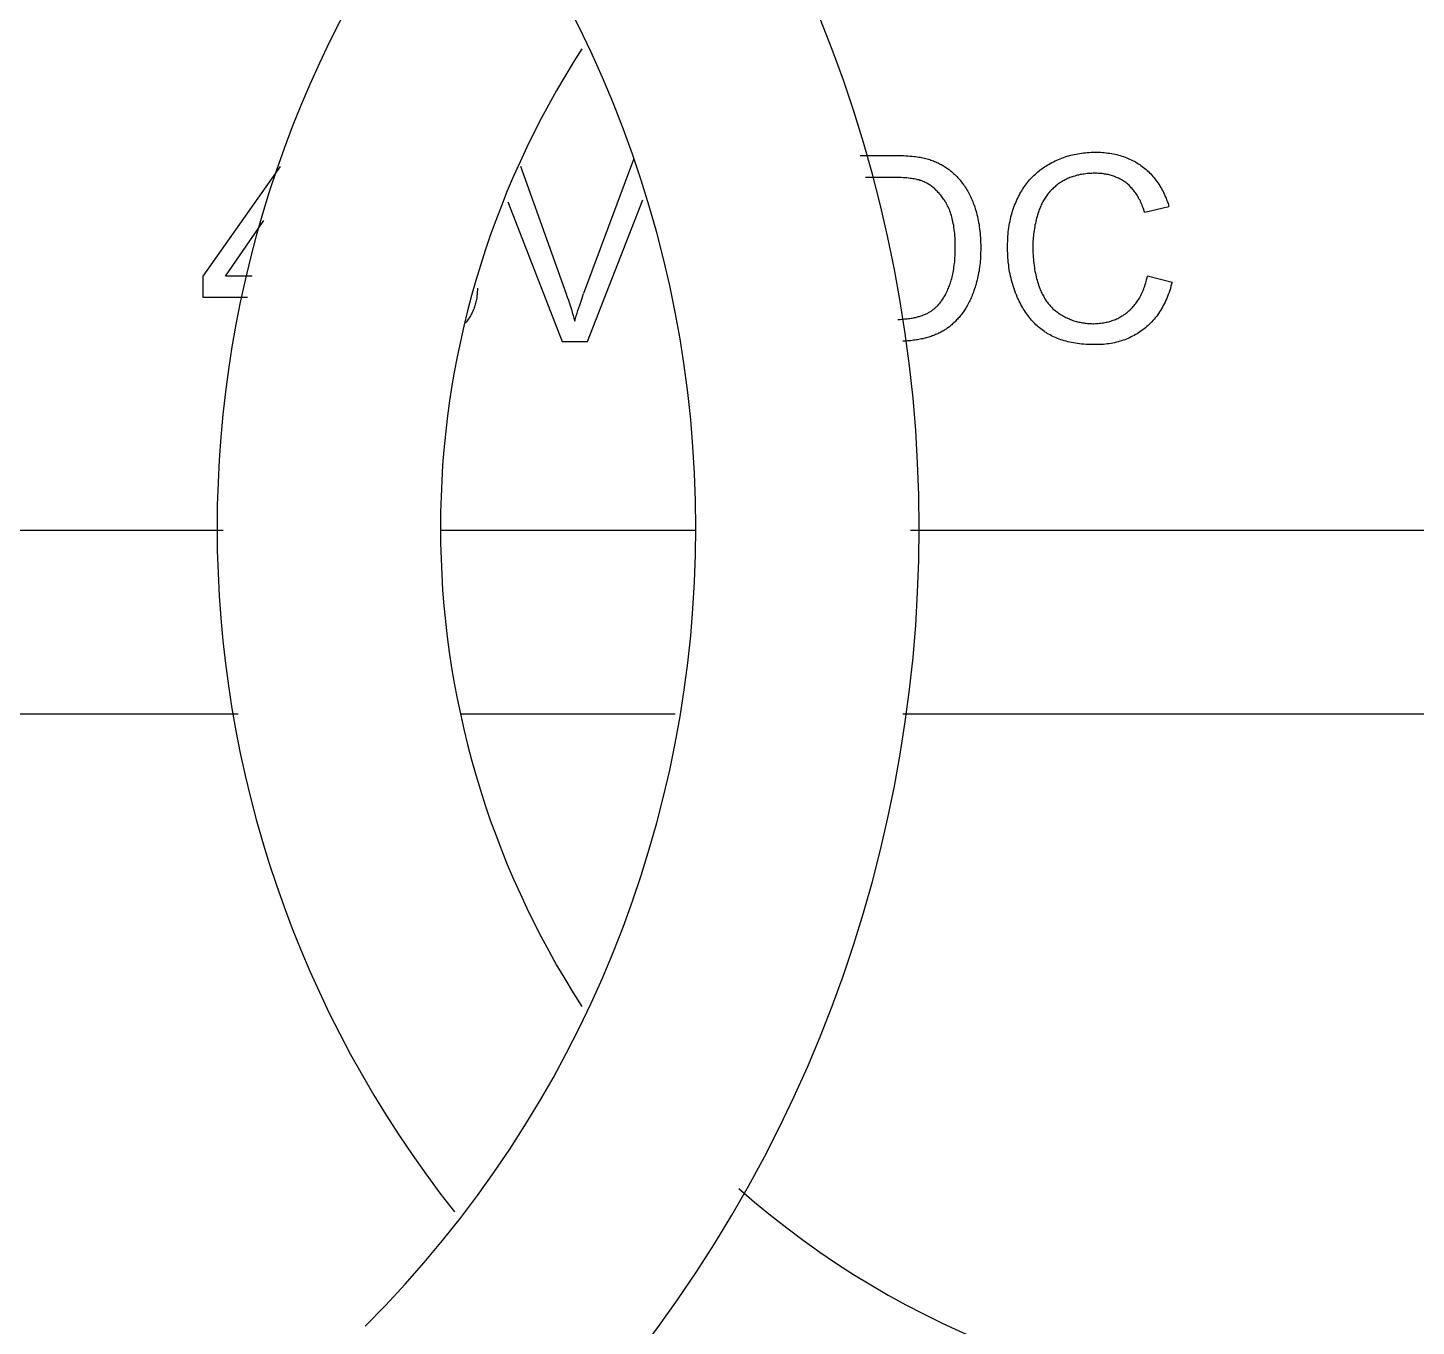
# Model space of a CAD drawing. Header units: millimetres. Extents: x -4 to 141, y -1 to 132.
# Drawn here: x 9.247 to 10.366, y 38.057 to 39.103 of the extents above; entities that cross this region are included whole.
import ezdxf

# ---------------------------------------------------------------- set-up
doc = ezdxf.new("R2010")
doc.units = ezdxf.units.MM

msp = doc.modelspace()

# ---------------------------------------------------------------- linework, layer by layer
for p, q in [((9.7356, 38.9967), (9.6954, 38.8886)), ((9.4507, 38.991), (9.3886, 38.9028)), ((9.6344, 38.9626), (9.678, 38.85)), ((9.6984, 38.85), (9.743, 38.9641)), ((10.1475, 38.9543), (10.167, 38.9589)), ((9.4067, 38.9028), (9.4377, 38.9475)), ((9.3886, 38.9028), (9.3886, 38.8859)), ((9.4282, 38.9028), (9.4067, 38.9028)), ((10.1696, 38.8976), (10.1497, 38.9026)), ((9.3886, 38.8859), (9.4246, 38.8859)), ((9.678, 38.85), (9.6984, 38.85)), ((8.8802, 38.6981), (9.4049, 38.6981)), ((9.5802, 38.6981), (9.7856, 38.6981)), ((9.9589, 38.6981), (10.6144, 38.6981)), ((8.8948, 38.55), (9.417, 38.55)), ((9.5969, 38.55), (9.7691, 38.55)), ((9.9526, 38.55), (10.6274, 38.55))]:
    msp.add_line(p, q)
for points in [[(9.9183, 39), (9.9445, 39), (9.9468, 39), (9.949, 38.9999), (9.9511, 38.9999), (9.9531, 38.9998), (9.9549, 38.9997), (9.9567, 38.9996), (9.9584, 38.9995), (9.96, 38.9993), (9.9615, 38.9992), (9.9629, 38.999), (9.9642, 38.9989), (9.9655, 38.9987), (9.9666, 38.9985), (9.9677, 38.9983), (9.9688, 38.9981), (9.9697, 38.9978)], [(9.9697, 38.9978), (9.9701, 38.9977), (9.9712, 38.9975), (9.9723, 38.9972), (9.9733, 38.9969), (9.9743, 38.9966), (9.9753, 38.9962), (9.9763, 38.9959), (9.9773, 38.9955), (9.9782, 38.9952), (9.9792, 38.9948), (9.9801, 38.9944), (9.981, 38.9939), (9.9819, 38.9935), (9.9828, 38.993), (9.9837, 38.9926), (9.9845, 38.9921), (9.9854, 38.9916), (9.9862, 38.9911), (9.987, 38.9906), (9.9878, 38.99), (9.9886, 38.9895), (9.9894, 38.9889), (9.9902, 38.9883), (9.9909, 38.9877), (9.9917, 38.9871)], [(10.0459, 38.967), (10.0463, 38.9678), (10.047, 38.969), (10.0477, 38.9703), (10.0484, 38.9715), (10.0491, 38.9726), (10.0499, 38.9738), (10.0506, 38.9749), (10.0514, 38.976), (10.0522, 38.9771), (10.053, 38.9782), (10.0539, 38.9792), (10.0548, 38.9802), (10.0556, 38.9812), (10.0565, 38.9822), (10.0575, 38.9831), (10.0579, 38.9836), (10.0584, 38.984), (10.0594, 38.9849), (10.0604, 38.9858), (10.0614, 38.9867), (10.0624, 38.9875), (10.0634, 38.9883), (10.0645, 38.9891), (10.0656, 38.9899), (10.0667, 38.9907), (10.0678, 38.9914), (10.069, 38.9921), (10.0701, 38.9928), (10.0713, 38.9935)], [(10.0713, 38.9935), (10.0727, 38.9942), (10.074, 38.9949), (10.0754, 38.9955), (10.0767, 38.9961), (10.0781, 38.9967), (10.0795, 38.9973), (10.0808, 38.9978), (10.0822, 38.9983), (10.0836, 38.9988), (10.085, 38.9993), (10.0864, 38.9997), (10.0872, 38.9999), (10.0879, 39.0001), (10.0893, 39.0004), (10.0908, 39.0008), (10.0922, 39.0011), (10.0937, 39.0013), (10.0952, 39.0016), (10.0967, 39.0018), (10.0982, 39.002), (10.0997, 39.0022), (10.1012, 39.0023), (10.1028, 39.0024), (10.1044, 39.0025), (10.1059, 39.0025), (10.1075, 39.0026), (10.1078, 39.0026)], [(10.1078, 39.0026), (10.1086, 39.0026), (10.1102, 39.0025), (10.1118, 39.0025), (10.1134, 39.0024), (10.1149, 39.0023), (10.1165, 39.0021), (10.1179, 39.0019), (10.1194, 39.0017), (10.1209, 39.0015), (10.1223, 39.0012), (10.1237, 39.0009), (10.1251, 39.0006), (10.1265, 39.0002), (10.1278, 38.9999), (10.1291, 38.9995), (10.1304, 38.999), (10.1317, 38.9986), (10.133, 38.9981), (10.1342, 38.9976), (10.1354, 38.9971), (10.1366, 38.9965), (10.1378, 38.9959), (10.139, 38.9953), (10.1401, 38.9947), (10.1413, 38.994), (10.1424, 38.9933), (10.1429, 38.993), (10.1435, 38.9926), (10.1445, 38.9918), (10.1456, 38.9911)], [(9.6445, 38.9914), (9.6813, 38.8884), (9.6822, 38.8858), (9.6831, 38.8833), (9.6839, 38.8808), (9.6847, 38.8783), (9.6855, 38.8759), (9.6862, 38.8735), (9.6869, 38.8711), (9.6876, 38.8688), (9.6883, 38.8665)], [(9.9684, 38.9792), (9.9678, 38.9795), (9.9671, 38.9797), (9.9663, 38.9799), (9.9655, 38.9802), (9.9647, 38.9804), (9.9638, 38.9806), (9.9628, 38.9808), (9.9618, 38.981), (9.9607, 38.9812), (9.9596, 38.9813), (9.9584, 38.9815), (9.9571, 38.9816), (9.9557, 38.9818), (9.9543, 38.9819), (9.9528, 38.982), (9.9512, 38.9821), (9.9496, 38.9822), (9.9478, 38.9822), (9.946, 38.9823), (9.9441, 38.9823), (9.9224, 38.9823)], [(9.9917, 38.9871), (9.9926, 38.9863), (9.9935, 38.9854), (9.9944, 38.9846), (9.9953, 38.9838), (9.9961, 38.9829), (9.997, 38.982), (9.9978, 38.9811), (9.9986, 38.9802), (9.9993, 38.9793), (10.0001, 38.9783), (10.0008, 38.9774), (10.0016, 38.9764), (10.0023, 38.9754), (10.0029, 38.9744), (10.0036, 38.9734), (10.0042, 38.9723), (10.0049, 38.9712), (10.0055, 38.9702), (10.0061, 38.969), (10.0066, 38.9679), (10.0072, 38.9668), (10.0077, 38.9656), (10.0083, 38.9644), (10.0088, 38.9632), (10.0092, 38.962), (10.0094, 38.9614)], [(10.1074, 38.9856), (10.1061, 38.9856), (10.1048, 38.9855), (10.1036, 38.9855), (10.1023, 38.9854), (10.1011, 38.9853), (10.0999, 38.9852), (10.0988, 38.985), (10.0976, 38.9849), (10.0965, 38.9847), (10.0954, 38.9845), (10.0943, 38.9842), (10.0932, 38.984), (10.0922, 38.9837), (10.0912, 38.9834), (10.0901, 38.9831), (10.0891, 38.9828), (10.0882, 38.9824), (10.0872, 38.9821), (10.0863, 38.9817), (10.0853, 38.9813), (10.0844, 38.9808), (10.0835, 38.9804), (10.0826, 38.9799), (10.0818, 38.9794), (10.0809, 38.9789), (10.0801, 38.9784), (10.0792, 38.9779), (10.0784, 38.9773)], [(10.1323, 38.9781), (10.1316, 38.9786), (10.1309, 38.979), (10.1302, 38.9795), (10.1295, 38.98), (10.1291, 38.9802), (10.1287, 38.9804), (10.128, 38.9808), (10.1272, 38.9812), (10.1265, 38.9816), (10.1257, 38.982), (10.1249, 38.9823), (10.1241, 38.9826), (10.1233, 38.983), (10.1224, 38.9833), (10.1216, 38.9835), (10.1207, 38.9838), (10.1198, 38.984), (10.1189, 38.9843), (10.118, 38.9845), (10.1171, 38.9847), (10.1162, 38.9849), (10.1152, 38.985), (10.1142, 38.9852), (10.1132, 38.9853), (10.1122, 38.9854), (10.1112, 38.9855), (10.1102, 38.9855), (10.1091, 38.9856), (10.108, 38.9856), (10.1074, 38.9856)], [(10.1456, 38.9911), (10.1466, 38.9903), (10.1477, 38.9895), (10.1487, 38.9886), (10.1496, 38.9878), (10.1506, 38.9869), (10.1515, 38.986), (10.1524, 38.9851), (10.1533, 38.9841), (10.1542, 38.9831), (10.155, 38.9822), (10.1558, 38.9811), (10.1566, 38.9801), (10.1574, 38.979), (10.1582, 38.9779), (10.1589, 38.9768), (10.1596, 38.9757), (10.1603, 38.9745), (10.161, 38.9733), (10.1617, 38.9721), (10.1623, 38.9709), (10.163, 38.9696), (10.1636, 38.9683), (10.1641, 38.9669), (10.1647, 38.9656), (10.1652, 38.9642), (10.1658, 38.9627), (10.1663, 38.9613), (10.1667, 38.9598), (10.167, 38.9589)], [(9.9871, 38.9623), (9.9867, 38.963), (9.9861, 38.9639), (9.9855, 38.9648), (9.9849, 38.9656), (9.9843, 38.9664), (9.9837, 38.9672), (9.9831, 38.968), (9.9825, 38.9688), (9.9819, 38.9695), (9.9812, 38.9702), (9.9806, 38.9709), (9.98, 38.9715), (9.9793, 38.9721), (9.9787, 38.9727), (9.978, 38.9733), (9.9774, 38.9739), (9.9767, 38.9744), (9.9761, 38.9749), (9.9754, 38.9754), (9.9747, 38.9759), (9.974, 38.9763), (9.9734, 38.9768), (9.9727, 38.9772), (9.972, 38.9776), (9.9713, 38.9779), (9.9706, 38.9783), (9.9699, 38.9786), (9.9691, 38.9789), (9.9684, 38.9792)], [(10.0784, 38.9773), (10.0776, 38.9767), (10.0768, 38.9761), (10.076, 38.9755), (10.0753, 38.9748), (10.0745, 38.9742), (10.0738, 38.9735), (10.0731, 38.9729), (10.0724, 38.9722), (10.0717, 38.9715), (10.0714, 38.9711), (10.0711, 38.9708), (10.0705, 38.97), (10.0698, 38.9693), (10.0692, 38.9685), (10.0687, 38.9678), (10.0681, 38.967), (10.0675, 38.9662), (10.067, 38.9654), (10.0665, 38.9645), (10.066, 38.9637), (10.0655, 38.9628), (10.065, 38.9619), (10.0646, 38.9611), (10.0641, 38.9601), (10.0637, 38.9592), (10.0633, 38.9583), (10.0629, 38.9573), (10.0625, 38.9563), (10.0622, 38.9553), (10.0621, 38.955)], [(10.1475, 38.9543), (10.1472, 38.9552), (10.1467, 38.9565), (10.1463, 38.9577), (10.1458, 38.9588), (10.1454, 38.96), (10.1449, 38.9611), (10.1444, 38.9621), (10.144, 38.9632), (10.1435, 38.9642), (10.1429, 38.9651), (10.1424, 38.9661), (10.1419, 38.967), (10.1414, 38.9679), (10.1408, 38.9687), (10.1403, 38.9696), (10.1397, 38.9704), (10.1391, 38.9711), (10.1385, 38.9719), (10.1379, 38.9726), (10.1374, 38.9733), (10.1367, 38.974), (10.1361, 38.9746), (10.1355, 38.9753), (10.1349, 38.9759), (10.1342, 38.9765), (10.1336, 38.977), (10.1329, 38.9775), (10.1323, 38.9781)], [(9.9949, 38.9261), (9.9949, 38.928), (9.9949, 38.9299), (9.9948, 38.9318), (9.9947, 38.9336), (9.9946, 38.9354), (9.9944, 38.9371), (9.9943, 38.9388), (9.9941, 38.9404), (9.9938, 38.942), (9.9936, 38.9435), (9.9933, 38.945), (9.993, 38.9464), (9.9927, 38.9478), (9.9924, 38.9492), (9.9921, 38.9505), (9.9917, 38.9517), (9.9913, 38.9529), (9.9909, 38.9541), (9.9905, 38.9553), (9.9901, 38.9564), (9.9896, 38.9574), (9.9892, 38.9585), (9.9887, 38.9595), (9.9882, 38.9604), (9.9877, 38.9614), (9.9871, 38.9623)], [(10.0094, 38.9614), (10.01, 38.96), (10.0105, 38.9585), (10.011, 38.957), (10.0114, 38.9555), (10.0119, 38.9539), (10.0123, 38.9523), (10.0127, 38.9508), (10.013, 38.9491), (10.0134, 38.9475), (10.0137, 38.9459), (10.014, 38.9442), (10.0142, 38.9425), (10.0145, 38.9408), (10.0147, 38.939), (10.0148, 38.9372), (10.015, 38.9354), (10.0151, 38.9336), (10.0152, 38.9318), (10.0153, 38.9299), (10.0154, 38.928), (10.0154, 38.9261)], [(10.037, 38.9261), (10.037, 38.9268), (10.037, 38.9288), (10.0371, 38.9308), (10.0371, 38.9327), (10.0373, 38.9346), (10.0374, 38.9365), (10.0376, 38.9383), (10.0378, 38.9401), (10.0381, 38.9419), (10.0383, 38.9436), (10.0387, 38.9454), (10.039, 38.9471), (10.0394, 38.9487), (10.0397, 38.9504), (10.0402, 38.952), (10.0406, 38.9536), (10.0411, 38.9552), (10.0416, 38.9567), (10.0421, 38.9582), (10.0427, 38.9598), (10.0433, 38.9612), (10.0439, 38.9627), (10.0445, 38.9641), (10.0452, 38.9656), (10.0459, 38.967)], [(10.0621, 38.955), (10.0616, 38.9536), (10.0612, 38.9522), (10.0608, 38.9509), (10.0604, 38.9495), (10.0601, 38.9481), (10.0597, 38.9467), (10.0594, 38.9452), (10.0591, 38.9438), (10.0589, 38.9424), (10.0586, 38.941), (10.0584, 38.9396), (10.0582, 38.9381), (10.058, 38.9367), (10.0579, 38.9353), (10.0577, 38.9338), (10.0576, 38.9323), (10.0575, 38.9309), (10.0575, 38.9294), (10.0574, 38.928), (10.0574, 38.9265), (10.0574, 38.9262)], [(10.0574, 38.9262), (10.0574, 38.9253), (10.0575, 38.9234), (10.0575, 38.9216), (10.0576, 38.9198), (10.0577, 38.9181), (10.0578, 38.9163), (10.058, 38.9147), (10.0582, 38.913), (10.0584, 38.9114), (10.0586, 38.9098), (10.0588, 38.9082), (10.0591, 38.9067), (10.0594, 38.9052), (10.0597, 38.9037), (10.06, 38.9022), (10.0604, 38.9008), (10.0608, 38.8994), (10.0612, 38.898), (10.0616, 38.8967), (10.062, 38.8954), (10.0625, 38.8941), (10.063, 38.8928)], [(9.9909, 38.8972), (9.9913, 38.8983), (9.9916, 38.8995), (9.992, 38.9007), (9.9923, 38.9019), (9.9926, 38.9031), (9.9929, 38.9044), (9.9931, 38.9057), (9.9934, 38.9071), (9.9936, 38.9085), (9.9938, 38.9099), (9.994, 38.9113), (9.9942, 38.9128), (9.9944, 38.9143), (9.9945, 38.9159), (9.9946, 38.9175), (9.9947, 38.9191), (9.9948, 38.9208), (9.9949, 38.9225), (9.9949, 38.9243), (9.9949, 38.9261)], [(10.0154, 38.9261), (10.0154, 38.9255), (10.0154, 38.9237), (10.0153, 38.9218), (10.0153, 38.92), (10.0152, 38.9183), (10.0151, 38.9165), (10.0149, 38.9149), (10.0148, 38.9132), (10.0146, 38.9116), (10.0144, 38.91), (10.0142, 38.9084), (10.014, 38.9069), (10.0137, 38.9054), (10.0134, 38.9039), (10.0131, 38.9024), (10.0128, 38.901), (10.0125, 38.8996), (10.0121, 38.8982), (10.0118, 38.8969), (10.0114, 38.8955)], [(10.0448, 38.8859), (10.0442, 38.8876), (10.0435, 38.8892), (10.0429, 38.8908), (10.0423, 38.8925), (10.0418, 38.8942), (10.0412, 38.8959), (10.0407, 38.8976), (10.0403, 38.8993), (10.0398, 38.901), (10.0394, 38.9028), (10.0391, 38.9046), (10.0387, 38.9063), (10.0384, 38.9081), (10.0381, 38.9099), (10.0379, 38.9118), (10.0376, 38.9136), (10.0375, 38.9155), (10.0373, 38.9174), (10.0372, 38.9193), (10.0371, 38.9212), (10.037, 38.9231), (10.037, 38.9251), (10.037, 38.9261)], [(9.6098, 38.8929), (9.6098, 38.8924), (9.6098, 38.8913), (9.6097, 38.8902), (9.6096, 38.8891), (9.6096, 38.888), (9.6094, 38.887), (9.6093, 38.8859), (9.6092, 38.8849), (9.609, 38.8839), (9.6088, 38.8829), (9.6086, 38.8819), (9.6083, 38.8809), (9.608, 38.88), (9.6078, 38.879), (9.6075, 38.8781), (9.6071, 38.8771), (9.6068, 38.8762), (9.6066, 38.8757), (9.6064, 38.8753), (9.606, 38.8744), (9.6056, 38.8735), (9.6052, 38.8726), (9.6047, 38.8717), (9.6042, 38.8708), (9.6037, 38.87), (9.6032, 38.8691), (9.6027, 38.8683), (9.6021, 38.8675), (9.6015, 38.8666), (9.6009, 38.8658), (9.6002, 38.865)], [(9.98, 38.8783), (9.9805, 38.8788), (9.9811, 38.8794), (9.9816, 38.88), (9.9821, 38.8806), (9.9826, 38.8812), (9.9831, 38.8819), (9.9836, 38.8825), (9.9841, 38.8832), (9.9846, 38.8839), (9.9851, 38.8846), (9.9855, 38.8854), (9.986, 38.8861), (9.9865, 38.8869), (9.9869, 38.8877), (9.9873, 38.8885), (9.9878, 38.8894), (9.9882, 38.8902), (9.9886, 38.8911), (9.989, 38.8921), (9.9894, 38.893), (9.9898, 38.894), (9.9901, 38.895), (9.9905, 38.896), (9.9909, 38.8971), (9.9909, 38.8972)], [(10.0114, 38.8955), (10.0112, 38.895), (10.0108, 38.8937), (10.0104, 38.8924), (10.0099, 38.8911), (10.0095, 38.8899), (10.009, 38.8886), (10.0085, 38.8874), (10.0081, 38.8863), (10.0076, 38.8851), (10.0071, 38.884), (10.0066, 38.8829), (10.006, 38.8819), (10.0055, 38.8809), (10.005, 38.8799), (10.0045, 38.8789), (10.0039, 38.878), (10.0034, 38.877), (10.0028, 38.8762), (10.0023, 38.8753), (10.0017, 38.8745), (10.0011, 38.8737)], [(10.063, 38.8928), (10.0634, 38.8918), (10.0638, 38.8908), (10.0642, 38.8898), (10.0646, 38.8889), (10.0651, 38.888), (10.0656, 38.8871), (10.0661, 38.8862), (10.0666, 38.8854), (10.0671, 38.8845), (10.0676, 38.8837), (10.0681, 38.8829), (10.0687, 38.8821), (10.0693, 38.8814), (10.0698, 38.8806), (10.0704, 38.8799), (10.071, 38.8792), (10.0717, 38.8785), (10.0723, 38.8778), (10.073, 38.8772), (10.0736, 38.8765), (10.0743, 38.8759), (10.075, 38.8753), (10.0757, 38.8747), (10.0765, 38.8741), (10.0772, 38.8736), (10.078, 38.873), (10.0787, 38.8725), (10.0795, 38.872), (10.0803, 38.8715)], [(10.1341, 38.8741), (10.1348, 38.8747), (10.1356, 38.8753), (10.1363, 38.876), (10.137, 38.8767), (10.1377, 38.8775), (10.1383, 38.8782), (10.139, 38.879), (10.1396, 38.8798), (10.1403, 38.8806), (10.1409, 38.8814), (10.1415, 38.8823), (10.1421, 38.8832), (10.1427, 38.8841), (10.1432, 38.885), (10.1438, 38.886), (10.1443, 38.887), (10.1448, 38.888), (10.1453, 38.889), (10.1458, 38.8901), (10.1462, 38.8912), (10.1467, 38.8924), (10.1471, 38.8935), (10.1476, 38.8947), (10.148, 38.896), (10.1484, 38.8972), (10.1487, 38.8985), (10.1491, 38.8999), (10.1494, 38.9013), (10.1497, 38.9026)], [(10.1696, 38.8976), (10.1692, 38.8963), (10.1687, 38.8946), (10.1682, 38.8928), (10.1677, 38.8911), (10.1671, 38.8895), (10.1665, 38.8879), (10.1659, 38.8863), (10.1653, 38.8848), (10.1646, 38.8833), (10.164, 38.8818), (10.1633, 38.8804), (10.1625, 38.879), (10.1618, 38.8777), (10.161, 38.8764), (10.1603, 38.8751), (10.1595, 38.8739), (10.1586, 38.8726), (10.1578, 38.8714), (10.1569, 38.8703), (10.156, 38.8692), (10.1551, 38.8681), (10.1542, 38.867), (10.1532, 38.8659), (10.1523, 38.8649), (10.1513, 38.8639), (10.1503, 38.863), (10.1492, 38.862), (10.1481, 38.8611), (10.1471, 38.8602)], [(9.6883, 38.8665), (9.6888, 38.8685), (9.6894, 38.8706), (9.6901, 38.8728), (9.6908, 38.8749), (9.6915, 38.8772), (9.6922, 38.8794), (9.693, 38.8818), (9.6938, 38.8842), (9.6945, 38.8861), (9.6954, 38.8886)], [(10.068, 38.8573), (10.0674, 38.8576), (10.0669, 38.858), (10.0659, 38.8587), (10.0648, 38.8595), (10.0638, 38.8602), (10.0628, 38.861), (10.0618, 38.8619), (10.0609, 38.8627), (10.0599, 38.8636), (10.059, 38.8645), (10.0581, 38.8654), (10.0572, 38.8664), (10.0563, 38.8673), (10.0555, 38.8683), (10.0546, 38.8694), (10.0538, 38.8704), (10.053, 38.8715), (10.0522, 38.8726), (10.0514, 38.8737), (10.0506, 38.8749), (10.0499, 38.8761), (10.0492, 38.8773), (10.0484, 38.8786), (10.0477, 38.8798), (10.0471, 38.8812), (10.0464, 38.8825), (10.0457, 38.8839), (10.0451, 38.8853), (10.0448, 38.8859)], [(9.9485, 38.8678), (9.9491, 38.8678), (9.9504, 38.8679), (9.9517, 38.868), (9.9529, 38.8681), (9.954, 38.8682), (9.9551, 38.8683), (9.9562, 38.8684), (9.9573, 38.8685), (9.9583, 38.8686), (9.9592, 38.8688), (9.9602, 38.8689), (9.9611, 38.8691), (9.9619, 38.8693), (9.9628, 38.8695), (9.9636, 38.8697), (9.9643, 38.8698), (9.9651, 38.8701), (9.9658, 38.8703), (9.9665, 38.8705)], [(9.9665, 38.8705), (9.9667, 38.8705), (9.9674, 38.8708), (9.9681, 38.871), (9.9688, 38.8713), (9.9695, 38.8716), (9.9702, 38.8719), (9.9708, 38.8721), (9.9715, 38.8724), (9.9721, 38.8727), (9.9727, 38.873), (9.9733, 38.8733), (9.9738, 38.8737), (9.9744, 38.874), (9.9749, 38.8743), (9.9754, 38.8746), (9.976, 38.875), (9.9764, 38.8753), (9.9769, 38.8756), (9.9774, 38.876), (9.9779, 38.8764), (9.9783, 38.8767), (9.9787, 38.8771), (9.9792, 38.8775), (9.9796, 38.8779), (9.98, 38.8783)], [(10.0011, 38.8737), (10.001, 38.8735), (10.0004, 38.8727), (9.9998, 38.8719), (9.9991, 38.8711), (9.9985, 38.8703), (9.9979, 38.8695), (9.9972, 38.8688), (9.9966, 38.8681), (9.9959, 38.8674), (9.9953, 38.8667), (9.9947, 38.866), (9.994, 38.8654), (9.9934, 38.8648), (9.9927, 38.8642), (9.992, 38.8636), (9.9914, 38.863), (9.9907, 38.8625), (9.9901, 38.8619), (9.9894, 38.8614), (9.9888, 38.861), (9.9881, 38.8605), (9.9874, 38.86)], [(10.0803, 38.8715), (10.0812, 38.8709), (10.0821, 38.8704), (10.0831, 38.8699), (10.084, 38.8695), (10.0849, 38.869), (10.0858, 38.8686), (10.0868, 38.8682), (10.0877, 38.8678), (10.0886, 38.8675), (10.0896, 38.8671), (10.0905, 38.8668), (10.0915, 38.8665), (10.0925, 38.8662), (10.0934, 38.866), (10.0944, 38.8657), (10.0954, 38.8655), (10.0964, 38.8653), (10.0974, 38.8651), (10.0984, 38.865), (10.0994, 38.8648), (10.1004, 38.8647), (10.1014, 38.8646), (10.1025, 38.8645), (10.1035, 38.8645), (10.1046, 38.8645), (10.1056, 38.8644), (10.1058, 38.8644)], [(10.1058, 38.8644), (10.1066, 38.8644), (10.1078, 38.8645), (10.1089, 38.8645), (10.11, 38.8646), (10.1111, 38.8647), (10.1122, 38.8648), (10.1133, 38.865), (10.1143, 38.8651), (10.1154, 38.8653), (10.1164, 38.8655), (10.1174, 38.8657), (10.1184, 38.866), (10.1193, 38.8662), (10.1203, 38.8665), (10.1212, 38.8669), (10.1222, 38.8672), (10.1231, 38.8675), (10.124, 38.8679), (10.1249, 38.8683), (10.1258, 38.8687), (10.1267, 38.8692), (10.1275, 38.8696), (10.1284, 38.8701), (10.1292, 38.8706), (10.1301, 38.8711), (10.1309, 38.8717), (10.1317, 38.8722), (10.1325, 38.8728), (10.1333, 38.8734), (10.1341, 38.8741)], [(9.9874, 38.86), (9.9868, 38.8596), (9.9861, 38.8591), (9.9853, 38.8587), (9.9846, 38.8583), (9.9838, 38.8579), (9.9831, 38.8575), (9.9823, 38.8571), (9.9815, 38.8567), (9.9807, 38.8563), (9.9798, 38.8559), (9.979, 38.8556), (9.9781, 38.8552), (9.9772, 38.8549), (9.9763, 38.8545), (9.9754, 38.8542), (9.9744, 38.8539), (9.9735, 38.8536), (9.9725, 38.8533), (9.9715, 38.853), (9.9705, 38.8528), (9.9695, 38.8525)], [(10.1471, 38.8602), (10.146, 38.8594), (10.1448, 38.8586), (10.1437, 38.8578), (10.1426, 38.857), (10.1414, 38.8563), (10.1408, 38.8559), (10.1402, 38.8556), (10.139, 38.8549), (10.1378, 38.8543), (10.1366, 38.8537), (10.1354, 38.8531), (10.1341, 38.8525), (10.1328, 38.852), (10.1315, 38.8515), (10.1302, 38.851), (10.1289, 38.8506), (10.1275, 38.8502), (10.1262, 38.8498), (10.1248, 38.8494), (10.1233, 38.8491), (10.1219, 38.8488), (10.1204, 38.8485), (10.1189, 38.8483), (10.1174, 38.8481), (10.1159, 38.8479), (10.1143, 38.8477), (10.1127, 38.8476), (10.1111, 38.8475), (10.1095, 38.8475), (10.1078, 38.8475), (10.1075, 38.8475)], [(9.9695, 38.8525), (9.9686, 38.8523), (9.9676, 38.8521), (9.9666, 38.8519), (9.9656, 38.8517), (9.9645, 38.8515), (9.9635, 38.8513), (9.9624, 38.8511), (9.9613, 38.851), (9.9602, 38.8508), (9.959, 38.8507), (9.9578, 38.8506), (9.9566, 38.8505), (9.9554, 38.8504), (9.9541, 38.8503), (9.9529, 38.8502), (9.9525, 38.8502)], [(10.1075, 38.8475), (10.1059, 38.8475), (10.104, 38.8475), (10.1021, 38.8476), (10.1003, 38.8477), (10.0985, 38.8478), (10.0967, 38.848), (10.095, 38.8482), (10.0934, 38.8484), (10.0917, 38.8486), (10.0901, 38.8489), (10.0886, 38.8492), (10.0871, 38.8495), (10.0856, 38.8499), (10.0841, 38.8503), (10.0827, 38.8507), (10.0813, 38.8511), (10.08, 38.8515), (10.0786, 38.852), (10.0773, 38.8525), (10.0761, 38.853), (10.0748, 38.8536), (10.0736, 38.8541), (10.0724, 38.8547), (10.0713, 38.8553), (10.0701, 38.8559), (10.069, 38.8566), (10.068, 38.8573)]]:
    msp.add_lwpolyline(points)
for centre, radius, start, end in [((8.8758, 38.7), 1.09, 315, 45), ((8.8758, 38.7), 0.91, 315, 45), ((10.29, 38.7), 0.89, 141.72, 218.28), ((10.29, 38.7), 0.71, 147.0841, 212.9159), ((10.29, 38.7), 0.71, 228.599, 311.401)]:
    msp.add_arc(centre, radius, start, end)

doc.saveas('drawing.dxf')
